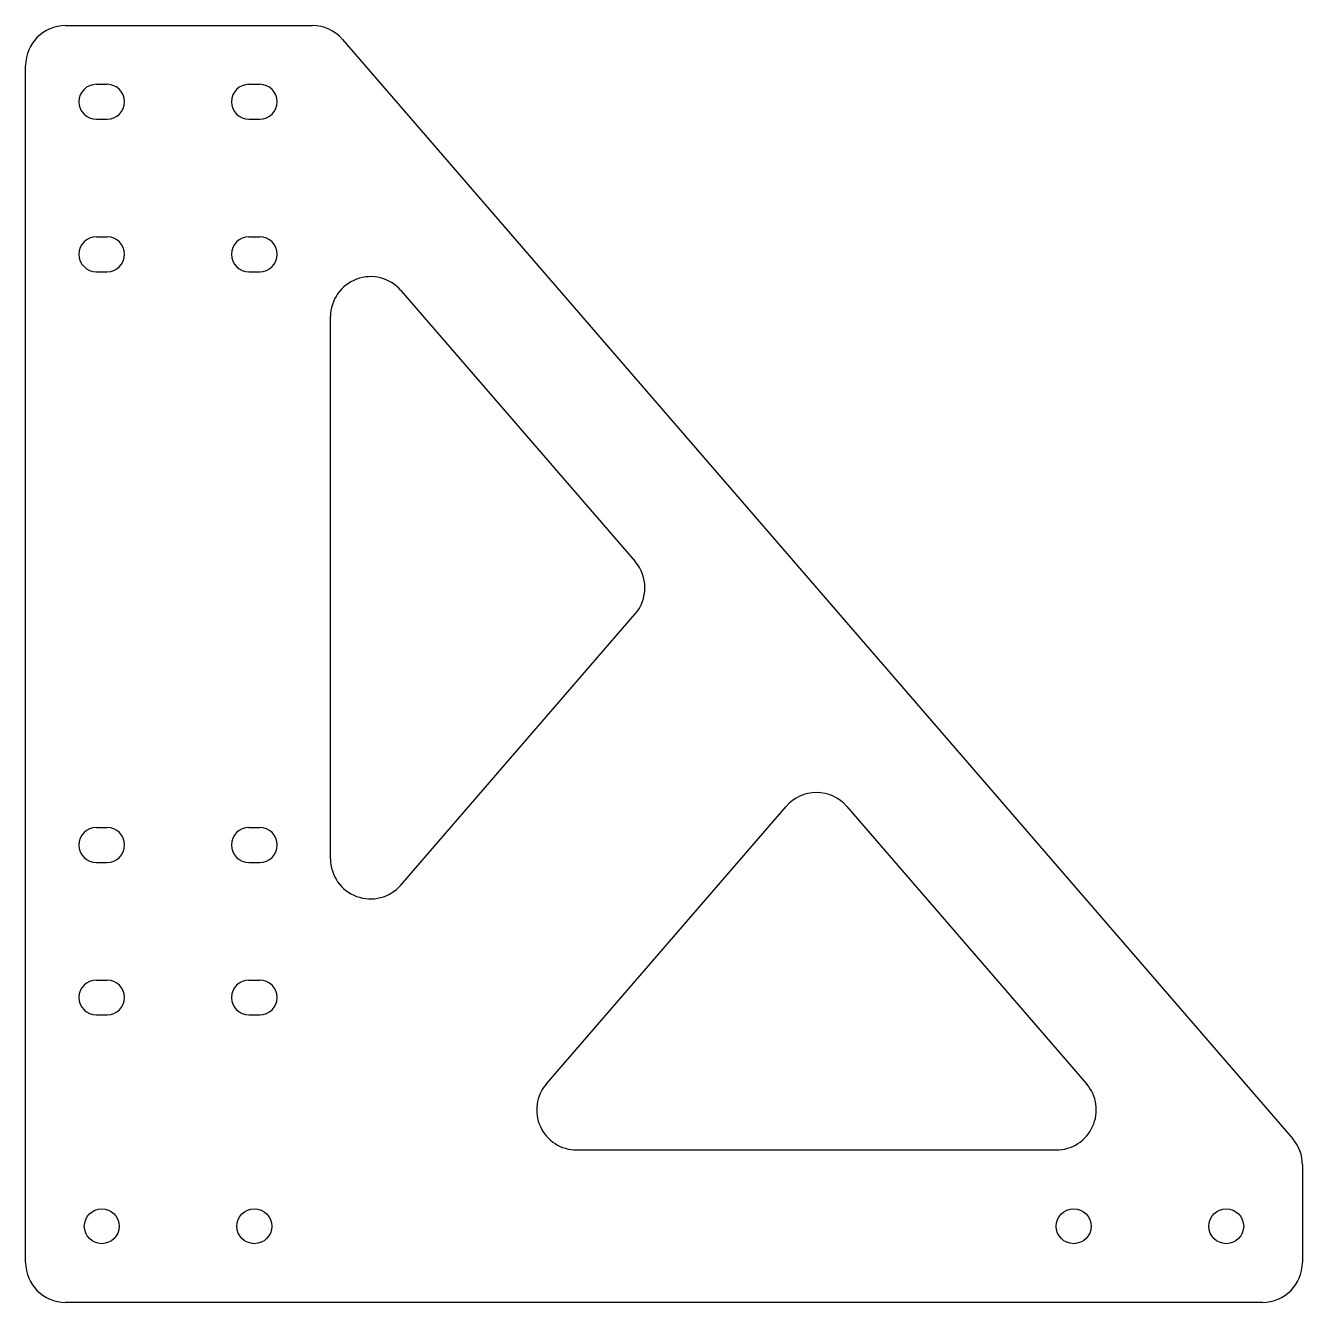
# Model space of a CAD drawing. Header units: millimetres. Extents: x -19 to 300, y 0 to 319.
import ezdxf

# ---------------------------------------------------------------- set-up
doc = ezdxf.new("R2010")
doc.units = ezdxf.units.MM

msp = doc.modelspace()

# ---------------------------------------------------------------- linework, layer by layer
at = {"color": 7, "linetype": 'Continuous', "lineweight": 25}
for p, q in [((-9.05, 319.05), (52.58, 319.05)), ((60.14, 315.59), (297.57, 40.92)), ((-19.05, 10), (-19.05, 309.05)), ((-1.35, 304.36), (1.35, 304.36)), ((36.75, 304.36), (39.45, 304.36)), ((-1.35, 295.64), (1.35, 295.64)), ((36.75, 295.64), (39.45, 295.64)), ((-1.35, 266.26), (1.35, 266.26)), ((36.75, 266.26), (39.45, 266.26)), ((-1.35, 257.54), (1.35, 257.54)), ((36.75, 257.54), (39.45, 257.54)), ((74.72, 252.85), (133.27, 185.11)), ((57.15, 110.84), (57.15, 246.31)), ((74.72, 104.3), (133.27, 172.04)), ((111.1, 54.64), (171.01, 123.95)), ((186.14, 123.95), (246.05, 54.64)), ((-1.35, 118.66), (1.35, 118.66)), ((36.75, 118.66), (39.45, 118.66)), ((-1.35, 109.94), (1.35, 109.94)), ((36.75, 109.94), (39.45, 109.94)), ((-1.35, 80.56), (1.35, 80.56)), ((36.75, 80.56), (39.45, 80.56)), ((-1.35, 71.84), (1.35, 71.84)), ((36.75, 71.84), (39.45, 71.84)), ((118.67, 38.1), (238.48, 38.1)), ((300, 34.38), (300, 10)), ((290, 0), (-9.05, 0))]:
    msp.add_line(p, q, dxfattribs=at)
for centre in [(0, 19.05), (38.1, 19.05), (242.85, 19.05), (280.95, 19.05)]:
    msp.add_circle(centre, 4.36, dxfattribs=at)
for centre, radius, start, end in [((-9.05, 309.05), 10, 90, 180), ((52.58, 309.05), 10, 40.8398, 90), ((-1.35, 300), 4.36, 90, 270), ((1.35, 300), 4.36, 270, 90), ((36.75, 300), 4.36, 90, 270), ((39.45, 300), 4.36, 270, 90), ((-1.35, 261.9), 4.36, 90, 270), ((1.35, 261.9), 4.36, 270, 90), ((36.75, 261.9), 4.36, 90, 270), ((39.45, 261.9), 4.36, 270, 90), ((67.15, 246.31), 10, 40.8398, 180), ((125.7, 178.57), 10, 319.1602, 40.8398), ((178.57, 117.41), 10, 40.8398, 139.1602), ((-1.35, 114.3), 4.36, 90, 270), ((1.35, 114.3), 4.36, 270, 90), ((36.75, 114.3), 4.36, 90, 270), ((39.45, 114.3), 4.36, 270, 90), ((67.15, 110.84), 10, 180, 319.1602), ((-1.35, 76.2), 4.36, 90, 270), ((1.35, 76.2), 4.36, 270, 90), ((36.75, 76.2), 4.36, 90, 270), ((39.45, 76.2), 4.36, 270, 90), ((118.67, 48.1), 10, 139.1602, 270), ((238.48, 48.1), 10, 270, 40.8398), ((290, 34.38), 10, 360, 40.8398), ((-9.05, 10), 10, 180, 270), ((290, 10), 10, 270, 0)]:
    msp.add_arc(centre, radius, start, end, dxfattribs=at)

doc.saveas('drawing.dxf')
